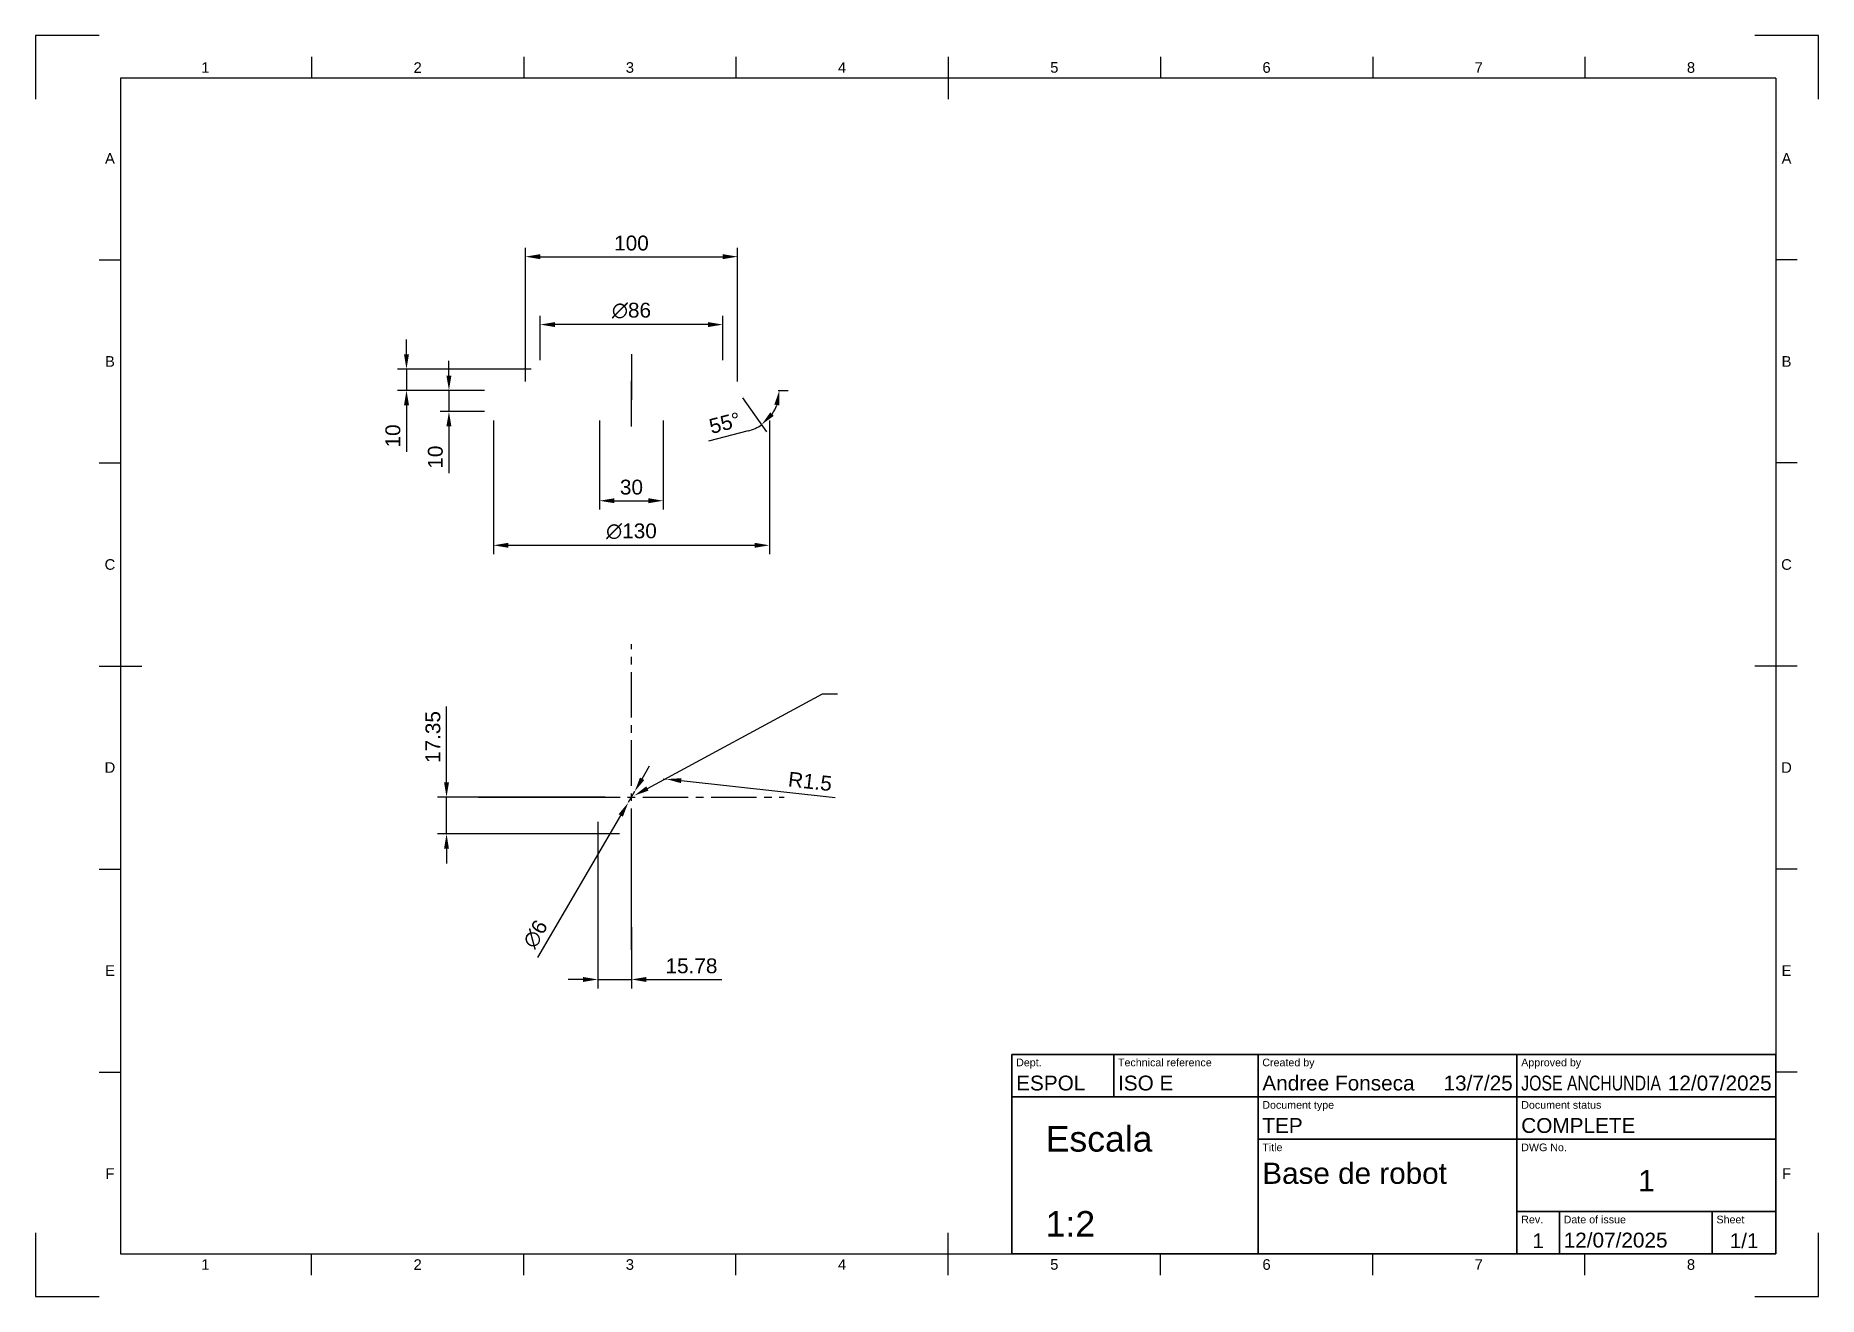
# Paper-space layout 'Plano1' of a CAD drawing. Header units: millimetres. Extents: x 0 to 420, y 0 to 297.
import ezdxf
from ezdxf import colors
from ezdxf.entities.mleader import LeaderData, LeaderLine
from ezdxf.enums import TextEntityAlignment as Align
from ezdxf.math import Vec2, Vec3

# ---------------------------------------------------------------- set-up
doc = ezdxf.new("R2010")
doc.units = ezdxf.units.MM
doc.header["$LTSCALE"] = 0.75
doc.linetypes.add('CENTER2', pattern=[28.575, 19.05, -3.175, 3.175, -3.175])
for name, color, linetype, lineweight in [('BORDER', 7, 'Continuous', 25), ('FD_Dimensions', 7, 'Continuous', 25), ('Hole Notes', 7, 'Continuous', 25), ('Notes', 7, 'Continuous', 25), ('Smart Centers', 7, 'CENTER2', 25), ('TITLEBLOCK', 7, 'Continuous', 35)]:
    doc.layers.add(name, color=color, linetype=linetype, lineweight=lineweight)
doc.styles.add('FusionTitle', font='Arial.ttf')
doc.styles.get("Standard").update_dxf_attribs({"font": 'Arial.ttf'})
doc.dimstyles.new('Dim-ISO-25', dxfattribs={"dimtxt": 3.5, "dimasz": 3.5, "dimexe": 2.1, "dimexo": 2.1, "dimgap": 1.4, "dimtad": 1, "dimzin": 12, "dimdsep": 46, "dimtxsty": 'Standard', "dimcen": 0, "dimazin": 3, "dimtp": 0.1, "dimtm": 0.1, "dimtfac": 0.714286, "dimtmove": 0, "dimatfit": 3, "dimfxl": 1, "dimtzin": 12, "dimarcsym": 0})

# ---------------------------------------------------------------- blocks, each defined once
blk = doc.blocks.new('ISO_A3_SHEET')
at = {"layer": 'BORDER'}
for p, q in [((65, 292), (65, 287)), ((115, 292), (115, 287)), ((165, 292), (165, 287)), ((215, 292), (215, 282)), ((265, 292), (265, 287)), ((315, 292), (315, 287)), ((365, 292), (365, 287)), ((410, 287), (20, 287)), ((20, 287), (20, 10)), ((410, 287), (410, 10)), ((15, 244.16666), (20, 244.16666)), ((415, 244.16666), (410, 244.16666)), ((15, 196.33333), (20, 196.33333)), ((415, 196.33333), (410, 196.33333)), ((15, 148.5), (25, 148.5)), ((415, 148.5), (405, 148.5)), ((15, 100.66667), (20, 100.66667)), ((415, 100.66667), (410, 100.66667)), ((15, 52.83334), (20, 52.83334)), ((415, 52.83334), (410, 52.83334)), ((215, 5), (215, 15)), ((20, 10), (410, 10)), ((65, 5), (65, 10)), ((115, 5), (115, 10)), ((165, 5), (165, 10)), ((265, 5), (265, 10)), ((315, 5), (315, 10)), ((365, 5), (365, 10))]:
    blk.add_line(p, q, dxfattribs=at)
at = {"layer": 'Defpoints'}
for p, q in [((15, 297), (0, 297)), ((0, 297), (0, 282)), ((420, 297), (405, 297)), ((420, 282), (420, 297)), ((0, 15), (0, 0)), ((420, 0), (420, 15)), ((0, 0), (15, 0)), ((405, 0), (420, 0))]:
    blk.add_line(p, q, dxfattribs=at)
at = {"layer": 'BORDER', "style": 'FusionTitle'}
for s, p in [('1', (40, 289.5)), ('2', (90, 289.5)), ('3', (140, 289.5)), ('4', (190, 289.5)), ('5', (240, 289.5)), ('6', (290, 289.5)), ('7', (340, 289.5)), ('8', (390, 289.5)), ('A', (17.5, 268.08333)), ('A', (412.5, 268.08333)), ('B', (17.5, 220.25)), ('B', (412.5, 220.25)), ('C', (17.5, 172.41667)), ('C', (412.5, 172.41667)), ('D', (17.5, 124.58334)), ('D', (412.5, 124.58334)), ('E', (17.5, 76.75001)), ('E', (412.5, 76.75001)), ('F', (17.5, 28.91668)), ('F', (412.5, 28.91668)), ('1', (40, 7.5)), ('2', (90, 7.5)), ('3', (140, 7.5)), ('4', (190, 7.5)), ('5', (240, 7.5)), ('6', (290, 7.5)), ('7', (340, 7.5)), ('8', (390, 7.5))]:
    blk.add_text(s, height=2.5, dxfattribs=at).set_placement(p, align=Align.MIDDLE)
blk = doc.blocks.new('ISO_TITLEBLOCK')
at = {"layer": 'TITLEBLOCK'}
for p, q in [((0, 47), (-180, 47)), ((-180, 47), (-180, 0)), ((-156, 37), (-156, 47)), ((-122, 0), (-122, 47)), ((-61, 0), (-61, 47)), ((0, 0), (0, 47)), ((-180, 37), (0, 37)), ((-122, 27), (0, 27)), ((-61, 10), (0, 10)), ((-51, 0), (-51, 10)), ((-15, 0), (-15, 10)), ((-180, 0), (0, 0))]:
    blk.add_line(p, q, dxfattribs=at)
at = {"layer": 'TITLEBLOCK', "style": 'FusionTitle'}
for s, p in [('Dept.', (-179, 46)), ('Technical reference', (-155, 46)), ('Created by', (-121, 46)), ('Approved by', (-60, 46)), ('Document type', (-121, 36)), ('Document status', (-60, 36)), ('Title', (-121, 26)), ('DWG No.', (-60, 26)), ('Rev.', (-60, 9)), ('Date of issue', (-50, 9)), ('Sheet', (-14, 9))]:
    blk.add_text(s, height=1.8, dxfattribs=at).set_placement(p, align=Align.TOP_LEFT)
for tag, height, p in [('DEPT', 3.5, (-179, 42)), ('TECHNICAL_REFERENCE', 3.5, (-155, 42)), ('CREATED_BY', 3.5, (-121, 42)), ('APPROVED_BY', 3.5, (-60, 42)), ('DOCUMENT_TYPE', 3.5, (-121, 32)), ('DOCUMENT_STATUS', 3.5, (-60, 32)), ('TITLE_1', 5, (-121, 21.5)), ('TITLE_2', 5, (-121, 14)), ('TITLE_3', 5, (-121, 6.5)), ('DATE_OF_ISSUE', 3.5, (-50, 5))]:
    blk.add_attdef(tag, text='', height=height, dxfattribs=at).set_placement(p, align=Align.TOP_LEFT)
for tag, p in [('CREATED_DATE', (-62, 42)), ('APPROVED_DATE', (-0.99, 42))]:
    blk.add_attdef(tag, text='', height=3.5, dxfattribs=at).set_placement(p, align=Align.TOP_RIGHT)
for tag, height, p in [('DRAWING_NUMBER', 5, (-30.5, 19.75)), ('REV', 3.5, (-56, 4.85)), ('SHEET', 3.5, (-7.5, 4.85))]:
    blk.add_attdef(tag, text='', height=height, dxfattribs=at).set_placement(p, align=Align.TOP_CENTER)
blk = doc.blocks.new('*U27')
at = {"layer": 'Smart Centers', "color": 0, "ltscale": 0.75, "transparency": 16777216}
for p, q in [((0, 2.68), (0, 28.5)), ((-28.5, 0), (-2.68, 0)), ((2.68, 0), (28.5, 0)), ((0, -28.5), (0, -2.68))]:
    blk.add_line(p, q, dxfattribs=at)
at = {"layer": 'Smart Centers', "color": 0, "linetype": 'Continuous', "ltscale": 0.75, "transparency": 16777216}
for p, q in [((-0.89, 0), (0.89, 0)), ((0, -0.89), (0, 0.89))]:
    blk.add_line(p, q, dxfattribs=at)
blk = doc.blocks.new('*U28')
at = {"layer": 'Smart Centers', "color": 0, "ltscale": 0.75, "transparency": 16777216}
for p, q in [((0, 2.68), (0, 36)), ((-36, 0), (-2.68, 0)), ((2.68, 0), (36, 0)), ((0, -36), (0, -2.68))]:
    blk.add_line(p, q, dxfattribs=at)
at = {"layer": 'Smart Centers', "color": 0, "linetype": 'Continuous', "ltscale": 0.75, "transparency": 16777216}
for p, q in [((-0.89, 0), (0.89, 0)), ((0, -0.89), (0, 0.89))]:
    blk.add_line(p, q, dxfattribs=at)
blk = doc.blocks.new('*U29')
at = {"layer": 'Smart Centers', "color": 0, "ltscale": 0.75, "transparency": 16777216}
blk.add_line((0, -6), (0, 6), dxfattribs=at)
blk = doc.blocks.new('*U30')
at = {"layer": 'Smart Centers', "color": 0, "ltscale": 0.75, "transparency": 16777216}
blk.add_line((0, 6), (0, -6), dxfattribs=at)
blk = doc.blocks.new('*D31')
at = {"layer": 'Defpoints', "color": 0, "transparency": 16777216}
for p in [(147.88, 121.95), (148.62, 121.86)]:
    blk.add_point(p, dxfattribs=at)
at = {"layer": 'FD_Dimensions', "color": 0, "lineweight": -2, "transparency": 16777216}
for p, q in [((147.88, 121.95), (148.62, 121.86)), ((188.34, 117.43), (152.1, 121.48))]:
    blk.add_line(p, q, dxfattribs=at)
at = {"layer": 'FD_Dimensions', "color": 0, "transparency": 16777216}
blk.add_solid([(152.17, 122.06), (152.04, 120.9), (148.62, 121.86)], dxfattribs=at)
at = {"layer": 'FD_Dimensions', "color": 0, "transparency": 16777216, "insert": (182.46, 121.29), "char_height": 3.5, "attachment_point": 5, "rotation": 353.628}
blk.add_mtext('R1.5', dxfattribs=at)
blk = doc.blocks.new('*D32')
at = {"layer": 'Defpoints', "color": 0, "transparency": 16777216}
for p in [(141.12, 118.91), (139.61, 116.31)]:
    blk.add_point(p, dxfattribs=at)
at = {"layer": 'FD_Dimensions', "color": 0, "lineweight": -2, "transparency": 16777216}
for p, q in [((142.88, 121.93), (144.65, 124.95)), ((141.12, 118.91), (139.61, 116.31)), ((118.35, 79.83), (137.85, 113.29))]:
    blk.add_line(p, q, dxfattribs=at)
at = {"layer": 'FD_Dimensions', "color": 0, "transparency": 16777216}
for points in [[(142.38, 122.22), (143.39, 121.64), (141.12, 118.91)], [(137.34, 113.58), (138.35, 113), (139.61, 116.31)]]:
    blk.add_solid(points, dxfattribs=at)
at = {"layer": 'FD_Dimensions', "color": 0, "transparency": 16777216, "insert": (117.75, 85.33), "char_height": 3.5, "attachment_point": 5, "rotation": 59.766}
blk.add_mtext('∅6', dxfattribs=at)
blk = doc.blocks.new('*D33')
at = {"layer": 'Defpoints', "color": 0, "transparency": 16777216}
for p in [(96.8, 117.61), (136.24, 117.61), (139.62, 108.94)]:
    blk.add_point(p, dxfattribs=at)
at = {"layer": 'FD_Dimensions', "color": 0, "lineweight": -2, "transparency": 16777216}
for p, q in [((96.8, 121.11), (96.8, 138.92)), ((134.14, 117.61), (94.7, 117.61)), ((96.8, 108.94), (96.8, 117.61)), ((137.52, 108.94), (94.7, 108.94)), ((96.8, 105.44), (96.8, 101.94))]:
    blk.add_line(p, q, dxfattribs=at)
at = {"layer": 'FD_Dimensions', "color": 0, "transparency": 16777216}
for points in [[(96.21, 121.11), (97.38, 121.11), (96.8, 117.61)], [(96.21, 105.44), (97.38, 105.44), (96.8, 108.94)]]:
    blk.add_solid(points, dxfattribs=at)
at = {"layer": 'FD_Dimensions', "color": 0, "transparency": 16777216, "insert": (93.61, 131.76), "char_height": 3.5, "attachment_point": 5, "rotation": 90}
blk.add_mtext('17.35', dxfattribs=at)
blk = doc.blocks.new('*D34')
at = {"layer": 'Defpoints', "color": 0, "transparency": 16777216}
for p in [(132.48, 113.92), (140.37, 89.11), (140.37, 74.65)]:
    blk.add_point(p, dxfattribs=at)
at = {"layer": 'FD_Dimensions', "color": 0, "lineweight": -2, "transparency": 16777216}
for p, q in [((132.48, 111.82), (132.48, 72.55)), ((140.37, 87.01), (140.37, 72.55)), ((128.98, 74.65), (125.48, 74.65)), ((132.48, 74.65), (140.37, 74.65)), ((143.87, 74.65), (161.65, 74.65))]:
    blk.add_line(p, q, dxfattribs=at)
at = {"layer": 'FD_Dimensions', "color": 0, "transparency": 16777216}
for points in [[(128.98, 75.23), (128.98, 74.07), (132.48, 74.65)], [(143.87, 75.23), (143.87, 74.07), (140.37, 74.65)]]:
    blk.add_solid(points, dxfattribs=at)
at = {"layer": 'FD_Dimensions', "color": 0, "transparency": 16777216, "insert": (154.51, 77.84), "char_height": 3.5, "attachment_point": 5}
blk.add_mtext('15.78', dxfattribs=at)
blk = doc.blocks.new('*D35')
at = {"layer": 'Defpoints', "color": 0, "transparency": 16777216}
for p in [(107.87, 208.43), (172.87, 208.43), (172.87, 176.93)]:
    blk.add_point(p, dxfattribs=at)
at = {"layer": 'FD_Dimensions', "color": 0, "lineweight": -2, "transparency": 16777216}
for p, q in [((107.87, 206.33), (107.87, 174.83)), ((172.87, 206.33), (172.87, 174.83)), ((111.37, 176.93), (169.37, 176.93))]:
    blk.add_line(p, q, dxfattribs=at)
at = {"layer": 'FD_Dimensions', "color": 0, "transparency": 16777216}
for points in [[(111.37, 177.52), (111.37, 176.35), (107.87, 176.93)], [(169.37, 177.52), (169.37, 176.35), (172.87, 176.93)]]:
    blk.add_solid(points, dxfattribs=at)
at = {"layer": 'FD_Dimensions', "color": 0, "transparency": 16777216, "insert": (140.37, 180.22), "char_height": 3.5, "attachment_point": 5}
blk.add_mtext('∅130', dxfattribs=at)
blk = doc.blocks.new('*D36')
at = {"layer": 'Defpoints', "color": 0, "transparency": 16777216}
for p in [(118.87, 228.93), (118.87, 218.43), (161.87, 218.43)]:
    blk.add_point(p, dxfattribs=at)
at = {"layer": 'FD_Dimensions', "color": 0, "lineweight": -2, "transparency": 16777216}
for p, q in [((118.87, 220.53), (118.87, 231.03)), ((161.87, 220.53), (161.87, 231.03)), ((158.37, 228.93), (122.37, 228.93))]:
    blk.add_line(p, q, dxfattribs=at)
at = {"layer": 'FD_Dimensions', "color": 0, "transparency": 16777216}
for points in [[(122.37, 229.52), (122.37, 228.35), (118.87, 228.93)], [(158.37, 229.52), (158.37, 228.35), (161.87, 228.93)]]:
    blk.add_solid(points, dxfattribs=at)
at = {"layer": 'FD_Dimensions', "color": 0, "transparency": 16777216, "insert": (140.37, 232.22), "char_height": 3.5, "attachment_point": 5}
blk.add_mtext('∅86', dxfattribs=at)
blk = doc.blocks.new('*D37')
at = {"layer": 'Defpoints', "color": 0, "transparency": 16777216}
for p in [(132.87, 208.43), (147.87, 208.43), (147.87, 187.43)]:
    blk.add_point(p, dxfattribs=at)
at = {"layer": 'FD_Dimensions', "color": 0, "lineweight": -2, "transparency": 16777216}
for p, q in [((132.87, 206.33), (132.87, 185.33)), ((147.87, 206.33), (147.87, 185.33)), ((136.37, 187.43), (144.37, 187.43))]:
    blk.add_line(p, q, dxfattribs=at)
at = {"layer": 'FD_Dimensions', "color": 0, "transparency": 16777216}
for points in [[(136.37, 188.02), (136.37, 186.85), (132.87, 187.43)], [(144.37, 188.02), (144.37, 186.85), (147.87, 187.43)]]:
    blk.add_solid(points, dxfattribs=at)
at = {"layer": 'FD_Dimensions', "color": 0, "transparency": 16777216, "insert": (140.37, 190.62), "char_height": 3.5, "attachment_point": 5}
blk.add_mtext('30', dxfattribs=at)
blk = doc.blocks.new('*D38')
at = {"layer": 'Defpoints', "color": 0, "transparency": 16777216}
for p in [(165.37, 244.93), (115.37, 213.43), (165.37, 213.43)]:
    blk.add_point(p, dxfattribs=at)
at = {"layer": 'FD_Dimensions', "color": 0, "lineweight": -2, "transparency": 16777216}
for p, q in [((115.37, 215.53), (115.37, 247.03)), ((118.87, 244.93), (161.87, 244.93)), ((165.37, 215.53), (165.37, 247.03))]:
    blk.add_line(p, q, dxfattribs=at)
at = {"layer": 'FD_Dimensions', "color": 0, "transparency": 16777216}
for points in [[(118.87, 245.52), (118.87, 244.35), (115.37, 244.93)], [(161.87, 245.52), (161.87, 244.35), (165.37, 244.93)]]:
    blk.add_solid(points, dxfattribs=at)
at = {"layer": 'FD_Dimensions', "color": 0, "transparency": 16777216, "insert": (140.37, 248.12), "char_height": 3.5, "attachment_point": 5}
blk.add_mtext('100', dxfattribs=at)
blk = doc.blocks.new('*D39')
at = {"layer": 'Defpoints', "color": 0, "transparency": 16777216}
for p in [(107.87, 213.43), (97.37, 208.43), (107.87, 208.43)]:
    blk.add_point(p, dxfattribs=at)
at = {"layer": 'FD_Dimensions', "color": 0, "lineweight": -2, "transparency": 16777216}
for p, q in [((97.37, 216.93), (97.37, 220.43)), ((105.77, 213.43), (95.27, 213.43)), ((97.37, 213.43), (97.37, 208.43)), ((105.77, 208.43), (95.27, 208.43)), ((97.37, 204.93), (97.37, 193.96))]:
    blk.add_line(p, q, dxfattribs=at)
at = {"layer": 'FD_Dimensions', "color": 0, "transparency": 16777216}
for points in [[(96.78, 216.93), (97.95, 216.93), (97.37, 213.43)], [(96.78, 204.93), (97.95, 204.93), (97.37, 208.43)]]:
    blk.add_solid(points, dxfattribs=at)
at = {"layer": 'FD_Dimensions', "color": 0, "transparency": 16777216, "insert": (94.18, 197.7), "char_height": 3.5, "attachment_point": 5, "rotation": 90}
blk.add_mtext('10', dxfattribs=at)
blk = doc.blocks.new('*D40')
at = {"layer": 'Defpoints', "color": 0, "transparency": 16777216}
for p in [(118.87, 218.43), (87.37, 213.43), (107.87, 213.43)]:
    blk.add_point(p, dxfattribs=at)
at = {"layer": 'FD_Dimensions', "color": 0, "lineweight": -2, "transparency": 16777216}
for p, q in [((87.37, 221.93), (87.37, 225.43)), ((116.77, 218.43), (85.27, 218.43)), ((87.37, 218.43), (87.37, 213.43)), ((105.77, 213.43), (85.27, 213.43)), ((87.37, 209.93), (87.37, 198.96))]:
    blk.add_line(p, q, dxfattribs=at)
at = {"layer": 'FD_Dimensions', "color": 0, "transparency": 16777216}
for points in [[(86.78, 221.93), (87.95, 221.93), (87.37, 218.43)], [(86.78, 209.93), (87.95, 209.93), (87.37, 213.43)]]:
    blk.add_solid(points, dxfattribs=at)
at = {"layer": 'FD_Dimensions', "color": 0, "transparency": 16777216, "insert": (84.18, 202.7), "char_height": 3.5, "attachment_point": 5, "rotation": 90}
blk.add_mtext('10', dxfattribs=at)
blk = doc.blocks.new('*D41')
at = {"layer": 'Defpoints', "color": 0, "transparency": 16777216}
for p in [(161.87, 218.43), (107.87, 213.43), (165.37, 213.43), (172.87, 213.43), (174.72, 210.33)]:
    blk.add_point(p, dxfattribs=at)
at = {"layer": 'FD_Dimensions', "color": 0, "lineweight": -2, "transparency": 16777216}
for p, q in [((166.57, 211.71), (172.22, 203.63)), ((174.97, 213.43), (177.33, 213.43)), ((167.84, 203.89), (158.49, 201.46))]:
    blk.add_line(p, q, dxfattribs=at)
for start, end in [(325.4384, 339.5536), (284.5456, 304.992)]:
    blk.add_arc((165.37, 213.43), 9.86, start, end, dxfattribs=at)
at = {"layer": 'FD_Dimensions', "color": 0, "transparency": 16777216}
for points in [[(174.03, 210.09), (175.18, 209.88), (175.23, 213.43)], [(173.9, 207.43), (173.07, 208.25), (171.02, 205.35)]]:
    blk.add_solid(points, dxfattribs=at)
at = {"layer": 'FD_Dimensions', "color": 0, "transparency": 16777216, "insert": (162.37, 205.75), "char_height": 3.5, "attachment_point": 5, "rotation": 14.5456}
blk.add_mtext('55°', dxfattribs=at)

psp = doc.layouts.new('Plano1')

# ---------------------------------------------------------------- block references
at = {"layer": 'BORDER'}
psp.add_blockref('ISO_A3_SHEET', (0, 0), dxfattribs=at)
at = {"layer": 'Smart Centers', "ltscale": 0.75}
for name, p in [('*U30', (140.3655, 215.9325)), ('*U29', (140.3655, 210.9325)), ('*U28', (140.3655, 117.6102)), ('*U27', (140.3655, 117.6102))]:
    psp.add_blockref(name, p, dxfattribs=at)
at = {"layer": 'TITLEBLOCK'}
ref = psp.add_blockref('ISO_TITLEBLOCK', (410, 10), dxfattribs=at)
ref.add_attrib('DATE_OF_ISSUE', '12/07/2025', dxfattribs={"height": 3.5, "style": 'FusionTitle'}).set_placement((360, 15), align=Align.TOP_LEFT)
ref.add_attrib('REV', '1', dxfattribs={"height": 3.5, "style": 'FusionTitle'}).set_placement((354, 14.85), align=Align.TOP_CENTER)
ref.add_attrib('DOCUMENT_STATUS', 'COMPLETE', dxfattribs={"height": 3.5, "style": 'FusionTitle'}).set_placement((350, 42), align=Align.TOP_LEFT)
ref.add_attrib('DOCUMENT_TYPE', 'TEP', dxfattribs={"height": 3.5, "style": 'FusionTitle'}).set_placement((289, 42), align=Align.TOP_LEFT)
ref.add_attrib('APPROVED_DATE', '12/07/2025', dxfattribs={"height": 3.5, "style": 'FusionTitle'}).set_placement((409.0072, 52), align=Align.TOP_RIGHT)
ref.add_attrib('CREATED_DATE', '13/7/25', dxfattribs={"height": 3.5, "style": 'FusionTitle'}).set_placement((348, 52), align=Align.TOP_RIGHT)
ref.add_attrib('SHEET', '1/1', dxfattribs={"height": 3.5, "style": 'FusionTitle'}).set_placement((402.5, 14.85), align=Align.TOP_CENTER)
ref.add_attrib('DRAWING_NUMBER', '1', dxfattribs={"height": 5, "style": 'FusionTitle'}).set_placement((379.5, 29.7514), align=Align.TOP_CENTER)
ref.add_attrib('TITLE_1', 'Base de robot', dxfattribs={"height": 5, "style": 'FusionTitle'}).set_placement((289, 31.5), align=Align.TOP_LEFT)
ref.add_attrib('APPROVED_BY', 'JOSE ANCHUNDIA', dxfattribs={"height": 3.5, "style": 'FusionTitle', "width": 0.762373}).set_placement((350, 52), align=Align.TOP_LEFT)
ref.add_attrib('CREATED_BY', 'Andree Fonseca', dxfattribs={"height": 3.5, "style": 'FusionTitle'}).set_placement((289, 52), align=Align.TOP_LEFT)
ref.add_attrib('TECHNICAL_REFERENCE', 'ISO E', dxfattribs={"height": 3.5, "style": 'FusionTitle'}).set_placement((255, 52), align=Align.TOP_LEFT)
ref.add_attrib('DEPT', 'ESPOL', dxfattribs={"height": 3.5, "style": 'FusionTitle'}).set_placement((231, 52), align=Align.TOP_LEFT)

# ---------------------------------------------------------------- texts
at = {"layer": 'Notes', "insert": (237.9644, 50.096), "char_height": 6, "attachment_point": 1}
psp.add_mtext_dynamic_manual_height_columns('\\PEscala\\P\\P\\pt18,24;1:2', width=58, gutter_width=17.5, heights=[0], dxfattribs=at)
psp.add_mtext_dynamic_manual_height_columns('\\PEscala\\P\\P\\pt18,24;1:2', width=58, gutter_width=17.5, heights=[0], dxfattribs=at)

# ---------------------------------------------------------------- dimensions: what is measured, and where the dimension line sits
at = {"layer": 'FD_Dimensions'}
for p1, p2, distance, picture, middle in [((115.3655, 213.4325), (165.3655, 213.4325), 31.5, '*D38', (140.3655, 248.1195)), ((107.8655, 213.4325), (107.8655, 208.4325), -10.5, '*D39', (94.1785, 197.6964)), ((132.8655, 208.4325), (147.8655, 208.4325), -21, '*D37', (140.3655, 190.6207))]:
    dim = psp.add_aligned_dim(p1=p1, p2=p2, distance=distance, dimstyle='Dim-ISO-25', override={"dimlfac": -2, "dimclrd": 0, "dimclre": 0}, dxfattribs=at)
    dim.commit()
    dim.dimension.update_dxf_attribs({"geometry": picture, "text_midpoint": middle})
for p1, p2, distance, picture, middle in [((161.8655, 218.4325), (118.8655, 218.4325), -10.5, '*D36', (140.3655, 232.2174)), ((107.8655, 208.4325), (172.8655, 208.4325), -31.5, '*D35', (140.3655, 180.2174))]:
    dim = psp.add_aligned_dim(p1=p1, p2=p2, distance=distance, text='∅<>', dimstyle='Dim-ISO-25', override={"dimlfac": -2, "dimclrd": 0, "dimclre": 0}, dxfattribs=at)
    dim.commit()
    dim.dimension.update_dxf_attribs({"geometry": picture, "text_midpoint": middle})
for base, p1, p2, angle, override, picture, middle in [((87.3655, 213.4325), (118.8655, 218.4325), (107.8655, 213.4325), 270, {"dimlfac": -2, "dimclrd": 0, "dimclre": 0}, '*D40', (84.1785, 202.6964)), ((96.7969, 117.6102), (139.6155, 108.9352), (136.238, 117.6102), 90, {"dimlfac": -2}, '*D33', (93.6087, 131.7639))]:
    dim = psp.add_linear_dim(base=base, p1=p1, p2=p2, angle=angle, dimstyle='Dim-ISO-25', override=override, dxfattribs=at)
    dim.commit()
    dim.dimension.update_dxf_attribs({"geometry": picture, "text_midpoint": middle})
dim = psp.add_angular_dim_2l(base=(174.725, 210.3307), line1=((172.8655, 213.4325), (107.8655, 213.4325)), line2=((161.8655, 218.4325), (165.3655, 213.4325)), dimstyle='Dim-ISO-25', override={"dimlfac": -2, "dimpost": '', "dimclrd": 0, "dimclre": 0, "dimadec": 0}, dxfattribs=at)
dim.commit()
dim.dimension.update_dxf_attribs({"geometry": '*D41', "text_midpoint": (162.365, 205.7526)})
dim = psp.add_diameter_dim_2p(p1=(141.1208, 118.9062), p2=(139.6102, 116.3142), dimstyle='Dim-ISO-25', override={"dimlfac": -2}, dxfattribs=at)
dim.commit()
dim.dimension.update_dxf_attribs({"geometry": '*D32', "text_midpoint": (120.5859, 83.6719), "dimtype": 163})
dim = psp.add_radius_dim(center=(147.8783, 121.9477), mpoint=(148.6236, 121.8645), dimstyle='Dim-ISO-25', override={"dimlfac": -2}, dxfattribs=at)
dim.commit()
dim.dimension.update_dxf_attribs({"geometry": '*D31', "text_midpoint": (182.1094, 118.125), "dimtype": 164})
dim = psp.add_linear_dim(base=(140.3655, 74.6484), p1=(132.4777, 113.9222), p2=(140.3655, 89.1102), dimstyle='Dim-ISO-25', override={"dimlfac": -2}, dxfattribs=at)
dim.commit()
dim.dimension.update_dxf_attribs({"geometry": '*D34', "text_midpoint": (154.5097, 77.8354)})

# ---------------------------------------------------------------- leaders
at = {"layer": 'Hole Notes'}
ml = psp.add_multileader_mtext('Standard', dxfattribs=at)
ml.set_content('', color=256)
ml.set_leader_properties()
ml.build(insert=Vec2(0, 0))
ml.multileader.update_dxf_attribs({"text_left_attachment_type": 5, "text_right_attachment_type": 5, "dogleg_length": 3.5, "arrow_head_size": 3.5})
ctx = ml.context
ctx.base_point, ctx.char_height, ctx.arrow_head_size, ctx.landing_gap_size = Vec3(188.8906, 141.9141), 3.5, 3.5, 0
ctx.left_attachment, ctx.right_attachment = 5, 5
notes = []
notes.append((ctx, [(0, (1, 1, 0), (185.3906, 141.9141), (1, 0), 3.5, [(0, [(141.0444, 117.9767)], 0, [])])]))
ctx.mtext.insert, ctx.mtext.flow_direction = Vec3(188.8906, 146.1737), 5
for ctx, leaders in notes:
    for number, flags, end, landing, length, lines in leaders:
        leader = LeaderData()
        leader.index, (leader.has_last_leader_line, leader.has_dogleg_vector, leader.attachment_direction) = number, flags
        leader.last_leader_point, leader.dogleg_vector, leader.dogleg_length = Vec3(end), Vec3(landing), length
        for number, points, colour, breaks in lines:
            line = LeaderLine()
            line.index, line.vertices, line.color, line.breaks = number, Vec3.list(points), colors.encode_raw_color(colour), breaks
            leader.lines.append(line)
        ctx.leaders.append(leader)

doc.saveas('drawing.dxf')
